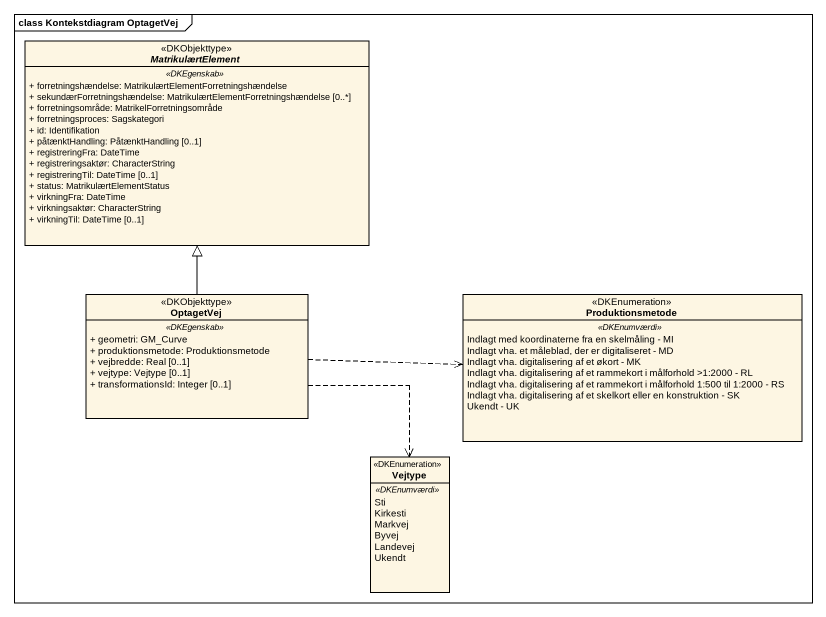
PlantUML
@startuml
mainframe class Kontekstdiagram OptagetVej
hide circle
hide empty members
skinparam classAttributeIconSize 0
abstract class MatrikulærtElement <<DKObjekttype>> {
  .. <<DKEgenskab>> ..
  + forretningshændelse: MatrikulærtElementForretningshændelse
  + sekundærForretningshændelse: MatrikulærtElementForretningshændelse [0..*]
  + forretningsområde: MatrikelForretningsområde
  + forretningsproces: Sagskategori
  + id: Identifikation
  + påtænktHandling: PåtænktHandling [0..1]
  + registreringFra: DateTime
  + registreringsaktør: CharacterString
  + registreringTil: DateTime [0..1]
  + status: MatrikulærtElementStatus
  + virkningFra: DateTime
  + virkningsaktør: CharacterString
  + virkningTil: DateTime [0..1]
}
class OptagetVej <<DKObjekttype>> {
  .. <<DKEgenskab>> ..
  + geometri: GM_Curve
  + produktionsmetode: Produktionsmetode
  + vejbredde: Real [0..1]
  + vejtype: Vejtype [0..1]
  + transformationsId: Integer [0..1]
}
enum Produktionsmetode <<DKEnumeration>> {
  .. <<DKEnumværdi>> ..
  Indlagt med koordinaterne fra en skelmåling - MI
  Indlagt vha. et måleblad, der er digitaliseret - MD
  Indlagt vha. digitalisering af et økort - MK
  Indlagt vha. digitalisering af et rammekort i målforhold >1:2000 - RL
  Indlagt vha. digitalisering af et rammekort i målforhold 1:500 til 1:2000 - RS
  Indlagt vha. digitalisering af et skelkort eller en konstruktion - SK
  Ukendt - UK
}
enum Vejtype <<DKEnumeration>> {
  .. <<DKEnumværdi>> ..
  Sti
  Kirkesti
  Markvej
  Byvej
  Landevej
  Ukendt
}
OptagetVej -up-|> MatrikulærtElement
OptagetVej .right.> Produktionsmetode
OptagetVej ..> Vejtype
@enduml
